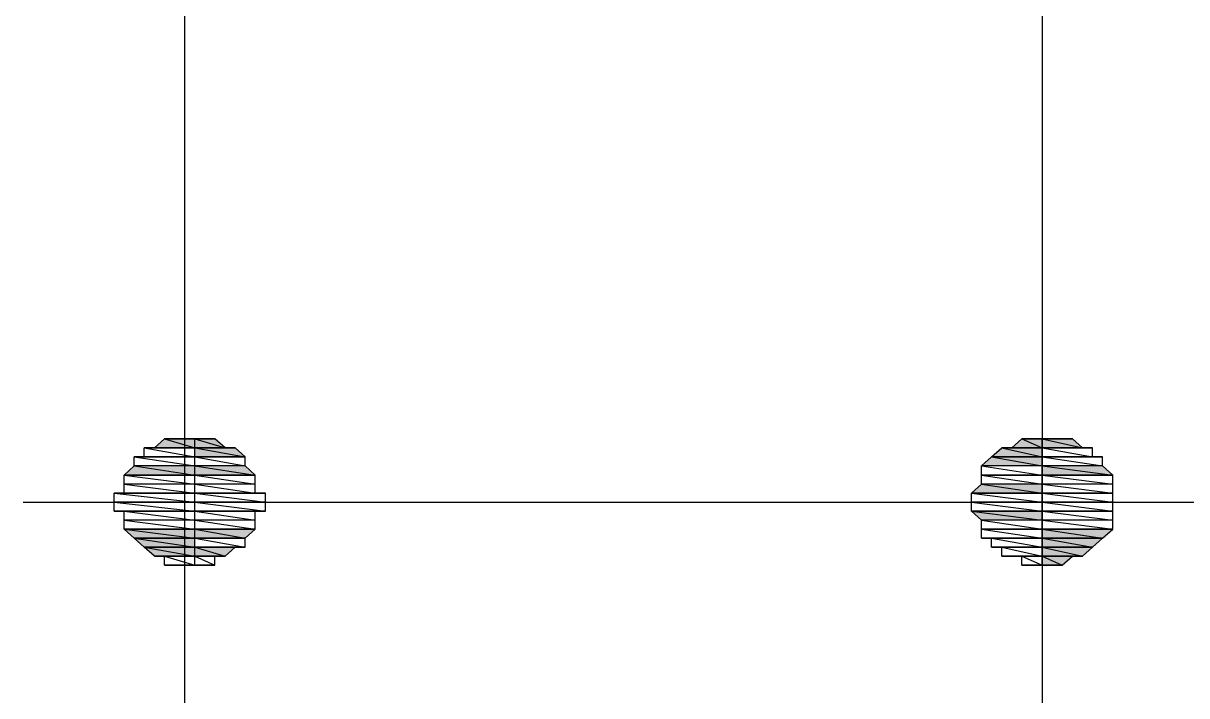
# Model space of a CAD drawing. Header units: millimetres. Extents: x -22 to 819, y -311 to 283.
# Drawn here: x 564.107 to 568.807, y -278.782 to -276.069 of the extents above; entities that cross this region are included whole.
import ezdxf

# ---------------------------------------------------------------- set-up
doc = ezdxf.new("R2010")
doc.units = ezdxf.units.MM

# ---------------------------------------------------------------- blocks, each defined once
blk = doc.blocks.new('0_TCM_4503_AIVD_AD_NOTE_BLOCK-43751636-16111')
at = {"linetype": 'Continuous'}
for points in [[(564.6368, -277.7827), (564.7998, -277.7827), (564.6776, -277.7464)], [(564.6776, -277.7464), (564.7998, -277.7827), (564.7998, -277.7464)], [(564.7998, -277.7464), (564.922, -277.7827), (564.8813, -277.7464)], [(564.7998, -277.7827), (564.922, -277.7827), (564.7998, -277.7464)], [(568.1002, -277.7827), (568.2224, -277.7827), (568.1409, -277.7464)], [(568.1409, -277.7464), (568.2224, -277.7827), (568.2224, -277.7464)], [(568.2224, -277.7464), (568.3854, -277.7827), (568.3447, -277.7464)], [(568.2224, -277.7827), (568.3854, -277.7827), (568.2224, -277.7464)], [(564.7998, -277.7827), (565.0035, -277.8191), (564.9628, -277.7827)], [(564.7998, -277.8191), (565.0035, -277.8191), (564.7998, -277.7827)], [(568.0187, -277.8191), (568.2224, -277.8191), (568.0595, -277.7827)], [(568.0595, -277.7827), (568.1002, -277.7827), (568.2224, -277.7827)], [(568.0595, -277.7827), (568.2224, -277.8191), (568.2224, -277.7827)], [(567.978, -277.8555), (568.2224, -277.8555), (568.0187, -277.8191)], [(568.0187, -277.8191), (568.2224, -277.8555), (568.2224, -277.8191)], [(564.5146, -277.8919), (564.7998, -277.8919), (564.5553, -277.8555)], [(564.5553, -277.8555), (564.7998, -277.8919), (564.7998, -277.8555)], [(564.7998, -277.8555), (565.0443, -277.8919), (565.0035, -277.8555)], [(564.7998, -277.8919), (565.0443, -277.8919), (564.7998, -277.8555)], [(568.2224, -277.8555), (568.5077, -277.8919), (568.4669, -277.8555)], [(568.2224, -277.8919), (568.5077, -277.8919), (568.2224, -277.8555)], [(567.9372, -277.9647), (568.2224, -277.9647), (567.978, -277.9283)], [(567.978, -277.9283), (568.2224, -277.9647), (568.2224, -277.9283)], [(567.9372, -278.0375), (568.2224, -278.0739), (568.2224, -278.0375)], [(567.978, -278.0739), (568.2224, -278.0739), (567.9372, -278.0375)], [(564.5146, -278.1102), (564.7998, -278.1466), (564.7998, -278.1102)], [(564.5553, -278.1466), (564.7998, -278.1466), (564.5146, -278.1102)], [(564.7998, -278.1102), (565.0035, -278.1466), (565.0443, -278.1102)], [(564.7998, -278.1466), (565.0035, -278.1466), (564.7998, -278.1102)], [(568.2224, -278.1102), (568.4669, -278.1466), (568.5077, -278.1102)], [(568.2224, -278.1466), (568.4669, -278.1466), (568.2224, -278.1102)], [(564.5553, -278.1466), (564.7998, -278.183), (564.7998, -278.1466)], [(564.5961, -278.183), (564.7998, -278.183), (564.5553, -278.1466)], [(568.2224, -278.1466), (568.4262, -278.183), (568.4669, -278.1466)], [(568.2224, -278.183), (568.4262, -278.183), (568.2224, -278.1466)], [(564.5961, -278.183), (564.7998, -278.2194), (564.7998, -278.183)], [(564.6368, -278.2194), (564.7998, -278.2194), (564.5961, -278.183)], [(564.7998, -278.183), (564.922, -278.2194), (564.9628, -278.183)], [(564.7998, -278.2194), (564.922, -278.2194), (564.7998, -278.183)], [(568.2224, -278.183), (568.3854, -278.2194), (568.4262, -278.183)], [(568.2224, -278.2194), (568.3854, -278.2194), (568.2224, -278.183)], [(568.2224, -278.2194), (568.3039, -278.2558), (568.3447, -278.2194)], [(568.2224, -278.2558), (568.3039, -278.2558), (568.2224, -278.2194)]]:
    blk.add_hatch(color=7, dxfattribs=at).paths.add_polyline_path(points)
at = {"color": 7, "linetype": 'Continuous'}
for p, q in [((564.759, -268.0502), (564.759, -278.5667)), ((568.2224, -273.2705), (568.2224, -286.6617)), ((564.759, -273.3069), (564.759, -286.7345)), ((564.6368, -277.7827), (564.6776, -277.7464)), ((564.7998, -277.7464), (564.6776, -277.7464)), ((564.6776, -277.7464), (564.7183, -277.7464)), ((564.7998, -277.7464), (564.6776, -277.7464)), ((564.6776, -277.7464), (564.7998, -277.7464)), ((564.6776, -277.7464), (564.7998, -277.7464)), ((564.7998, -277.7464), (564.6776, -277.7464)), ((564.7998, -277.7464), (564.6776, -277.7464)), ((564.6776, -277.7464), (564.7998, -277.7827)), ((564.6776, -277.7464), (564.7998, -277.7827)), ((564.7998, -277.7464), (564.7183, -277.7464)), ((564.7183, -277.7464), (564.759, -277.7464)), ((564.7998, -277.7464), (564.7183, -277.7464)), ((564.7183, -277.7464), (564.7998, -277.7464)), ((564.7183, -277.7464), (564.7998, -277.7464)), ((564.759, -277.7464), (564.7998, -277.7464)), ((564.7998, -277.7464), (564.759, -277.7464)), ((564.759, -277.7464), (564.7998, -277.7464)), ((564.759, -277.7464), (564.7998, -277.7464)), ((564.7998, -277.7464), (564.759, -277.7464)), ((564.7998, -277.7827), (564.7998, -277.7464)), ((564.7998, -277.7464), (564.8405, -277.7464)), ((564.8405, -277.7464), (564.7998, -277.7464)), ((564.8405, -277.7464), (564.7998, -277.7464)), ((564.7998, -277.7464), (564.8405, -277.7464)), ((564.8813, -277.7464), (564.7998, -277.7464)), ((564.7998, -277.7464), (564.8813, -277.7464)), ((564.7998, -277.7464), (564.8813, -277.7464)), ((564.8813, -277.7464), (564.7998, -277.7464)), ((564.8813, -277.7464), (564.7998, -277.7464)), ((564.7998, -277.7464), (564.8813, -277.7464)), ((564.8813, -277.7464), (564.7998, -277.7464)), ((564.7998, -277.7464), (564.8405, -277.7464)), ((564.8813, -277.7464), (564.7998, -277.7464)), ((564.7998, -277.7464), (564.922, -277.7827)), ((564.7998, -277.7464), (564.922, -277.7827)), ((564.7998, -277.7827), (564.7998, -277.7464)), ((564.8405, -277.7464), (564.8813, -277.7464)), ((564.922, -277.7827), (564.8813, -277.7464)), ((568.1002, -277.7827), (568.1409, -277.7464)), ((568.2224, -277.7464), (568.1409, -277.7464)), ((568.1409, -277.7464), (568.1817, -277.7464)), ((568.2224, -277.7464), (568.1409, -277.7464)), ((568.1409, -277.7464), (568.2224, -277.7464)), ((568.1409, -277.7464), (568.2224, -277.7464)), ((568.2224, -277.7464), (568.1409, -277.7464)), ((568.2224, -277.7464), (568.1409, -277.7464)), ((568.1409, -277.7464), (568.2224, -277.7827)), ((568.1409, -277.7464), (568.2224, -277.7827)), ((568.2224, -277.7464), (568.1817, -277.7464)), ((568.1817, -277.7464), (568.2224, -277.7464)), ((568.2224, -277.7464), (568.1817, -277.7464)), ((568.1817, -277.7464), (568.2224, -277.7464)), ((568.1817, -277.7464), (568.2224, -277.7464)), ((568.2224, -277.7827), (568.2224, -277.7464)), ((568.2224, -277.7464), (568.2632, -277.7464)), ((568.2632, -277.7464), (568.2224, -277.7464)), ((568.3039, -277.7464), (568.2224, -277.7464)), ((568.2224, -277.7464), (568.3039, -277.7464)), ((568.2224, -277.7464), (568.3039, -277.7464)), ((568.3039, -277.7464), (568.2224, -277.7464)), ((568.3039, -277.7464), (568.2224, -277.7464)), ((568.2224, -277.7464), (568.3039, -277.7464)), ((568.3039, -277.7464), (568.2224, -277.7464)), ((568.2224, -277.7464), (568.2632, -277.7464)), ((568.3447, -277.7464), (568.2224, -277.7464)), ((568.2224, -277.7464), (568.3447, -277.7464)), ((568.3447, -277.7464), (568.2224, -277.7464)), ((568.2224, -277.7464), (568.3039, -277.7464)), ((568.3447, -277.7464), (568.2224, -277.7464)), ((568.2224, -277.7464), (568.3854, -277.7827)), ((568.2224, -277.7464), (568.3854, -277.7827)), ((568.2224, -277.7827), (568.2224, -277.7464)), ((568.2632, -277.7464), (568.3039, -277.7464)), ((568.3039, -277.7464), (568.3447, -277.7464)), ((568.3854, -277.7827), (568.3447, -277.7464)), ((564.7998, -277.7827), (564.5961, -277.7827)), ((564.5961, -277.7827), (564.6368, -277.7827)), ((564.7998, -277.7827), (564.5961, -277.7827)), ((564.5961, -277.7827), (564.7998, -277.8191)), ((564.5961, -277.7827), (564.7998, -277.8191)), ((564.5961, -277.8191), (564.5961, -277.7827)), ((564.7998, -277.7827), (564.6368, -277.7827)), ((564.7998, -277.7827), (564.6368, -277.7827)), ((564.6368, -277.7827), (564.7998, -277.7827)), ((564.6368, -277.7827), (564.7998, -277.7827)), ((564.7998, -277.7827), (564.6368, -277.7827)), ((564.7998, -277.7827), (564.6368, -277.7827)), ((564.6368, -277.7827), (564.7998, -277.7827)), ((564.6368, -277.7827), (564.7998, -277.7827)), ((564.7998, -277.8191), (564.7998, -277.7827)), ((564.922, -277.7827), (564.7998, -277.7827)), ((564.922, -277.7827), (564.7998, -277.7827)), ((564.7998, -277.7827), (564.922, -277.7827)), ((564.7998, -277.7827), (564.922, -277.7827)), ((564.922, -277.7827), (564.7998, -277.7827)), ((564.9628, -277.7827), (564.7998, -277.7827)), ((564.7998, -277.7827), (564.9628, -277.7827)), ((564.9628, -277.7827), (564.7998, -277.7827)), ((564.7998, -277.7827), (564.922, -277.7827)), ((564.9628, -277.7827), (564.7998, -277.7827)), ((564.7998, -277.7827), (565.0035, -277.8191)), ((564.7998, -277.7827), (565.0035, -277.8191)), ((564.7998, -277.8191), (564.7998, -277.7827)), ((564.922, -277.7827), (564.9628, -277.7827)), ((565.0035, -277.8191), (564.9628, -277.7827)), ((568.0187, -277.8191), (568.0595, -277.7827)), ((568.1002, -277.7827), (568.0595, -277.7827)), ((568.0595, -277.7827), (568.2224, -277.7827)), ((568.2224, -277.7827), (568.0595, -277.7827)), ((568.0595, -277.7827), (568.2224, -277.7827)), ((568.2224, -277.7827), (568.0595, -277.7827)), ((568.0595, -277.7827), (568.2224, -277.7827)), ((568.2224, -277.7827), (568.0595, -277.7827)), ((568.0595, -277.7827), (568.2224, -277.8191)), ((568.0595, -277.7827), (568.2224, -277.8191)), ((568.2224, -277.7827), (568.1002, -277.7827)), ((568.2224, -277.7827), (568.1002, -277.7827)), ((568.1002, -277.7827), (568.2224, -277.7827)), ((568.2224, -277.7827), (568.1002, -277.7827)), ((568.2224, -277.8191), (568.2224, -277.7827)), ((568.3854, -277.7827), (568.2224, -277.7827)), ((568.3854, -277.7827), (568.2224, -277.7827)), ((568.2224, -277.7827), (568.3854, -277.7827)), ((568.2224, -277.7827), (568.3854, -277.7827)), ((568.3854, -277.7827), (568.2224, -277.7827)), ((568.4262, -277.7827), (568.2224, -277.7827)), ((568.2224, -277.7827), (568.4262, -277.7827)), ((568.4262, -277.7827), (568.2224, -277.7827)), ((568.2224, -277.7827), (568.3854, -277.7827)), ((568.4262, -277.7827), (568.2224, -277.7827)), ((568.2224, -277.7827), (568.4262, -277.8191)), ((568.2224, -277.7827), (568.4262, -277.8191)), ((568.2224, -277.8191), (568.2224, -277.7827)), ((568.3854, -277.7827), (568.4262, -277.7827)), ((568.4262, -277.8191), (568.4262, -277.7827)), ((564.5961, -277.8191), (564.5553, -277.8191)), ((564.5553, -277.8191), (564.7998, -277.8191)), ((564.7998, -277.8191), (564.5553, -277.8191)), ((564.5553, -277.8191), (564.7998, -277.8555)), ((564.5553, -277.8191), (564.7998, -277.8555)), ((564.5553, -277.8555), (564.5553, -277.8191)), ((564.7998, -277.8191), (564.5961, -277.8191)), ((564.7998, -277.8191), (564.5961, -277.8191)), ((564.5961, -277.8191), (564.7998, -277.8191)), ((564.7998, -277.8191), (564.5961, -277.8191)), ((564.7998, -277.8555), (564.7998, -277.8191)), ((565.0035, -277.8191), (564.7998, -277.8191)), ((565.0035, -277.8191), (564.7998, -277.8191)), ((564.7998, -277.8191), (565.0035, -277.8191)), ((564.7998, -277.8191), (565.0035, -277.8191)), ((565.0035, -277.8191), (564.7998, -277.8191)), ((565.0035, -277.8191), (564.7998, -277.8191)), ((564.7998, -277.8191), (565.0035, -277.8555)), ((564.7998, -277.8191), (565.0035, -277.8555)), ((564.7998, -277.8555), (564.7998, -277.8191)), ((565.0035, -277.8555), (565.0035, -277.8191)), ((567.978, -277.8555), (568.0187, -277.8191)), ((568.2224, -277.8191), (568.0187, -277.8191)), ((568.2224, -277.8191), (568.0187, -277.8191)), ((568.0187, -277.8191), (568.2224, -277.8191)), ((568.0187, -277.8191), (568.2224, -277.8191)), ((568.2224, -277.8191), (568.0187, -277.8191)), ((568.2224, -277.8191), (568.0187, -277.8191)), ((568.0187, -277.8191), (568.2224, -277.8555)), ((568.0187, -277.8191), (568.2224, -277.8555)), ((568.2224, -277.8555), (568.2224, -277.8191)), ((568.4262, -277.8191), (568.2224, -277.8191)), ((568.4669, -277.8191), (568.2224, -277.8191)), ((568.2224, -277.8191), (568.4669, -277.8191)), ((568.4669, -277.8191), (568.2224, -277.8191)), ((568.2224, -277.8191), (568.4262, -277.8191)), ((568.4669, -277.8191), (568.2224, -277.8191)), ((568.2224, -277.8191), (568.4669, -277.8555)), ((568.2224, -277.8191), (568.4669, -277.8555)), ((568.2224, -277.8555), (568.2224, -277.8191)), ((568.4262, -277.8191), (568.4669, -277.8191)), ((568.4669, -277.8555), (568.4669, -277.8191)), ((564.5146, -277.8919), (564.5553, -277.8555)), ((564.7998, -277.8555), (564.5553, -277.8555)), ((564.7998, -277.8555), (564.5553, -277.8555)), ((564.5553, -277.8555), (564.7998, -277.8919)), ((564.5553, -277.8555), (564.7998, -277.8919)), ((564.7998, -277.8919), (564.7998, -277.8555)), ((565.0035, -277.8555), (564.7998, -277.8555)), ((565.0035, -277.8555), (564.7998, -277.8555)), ((564.7998, -277.8555), (565.0443, -277.8919)), ((564.7998, -277.8555), (565.0443, -277.8919)), ((564.7998, -277.8919), (564.7998, -277.8555)), ((565.0443, -277.8919), (565.0035, -277.8555)), ((568.2224, -277.8555), (567.978, -277.8555)), ((568.2224, -277.8555), (567.978, -277.8555)), ((567.978, -277.8555), (568.2224, -277.8919)), ((567.978, -277.8555), (568.2224, -277.8919)), ((567.978, -277.8919), (567.978, -277.8555)), ((568.2224, -277.8919), (568.2224, -277.8555)), ((568.4669, -277.8555), (568.2224, -277.8555)), ((568.4669, -277.8555), (568.2224, -277.8555)), ((568.2224, -277.8555), (568.5077, -277.8919)), ((568.2224, -277.8555), (568.5077, -277.8919)), ((568.2224, -277.8919), (568.2224, -277.8555)), ((568.5077, -277.8919), (568.4669, -277.8555)), ((564.7998, -277.8919), (564.5146, -277.8919)), ((564.7998, -277.8919), (564.5146, -277.8919)), ((564.5146, -277.8919), (564.7998, -277.8919)), ((564.5146, -277.8919), (564.7998, -277.8919)), ((564.7998, -277.8919), (564.5146, -277.8919)), ((564.7998, -277.8919), (564.5146, -277.8919)), ((564.5146, -277.8919), (564.7998, -277.9283)), ((564.5146, -277.8919), (564.7998, -277.9283)), ((564.5146, -277.9283), (564.5146, -277.8919)), ((564.7998, -277.9283), (564.5146, -277.9283)), ((564.7998, -277.9283), (564.5146, -277.9283)), ((564.5146, -277.9283), (564.7998, -277.9647)), ((564.5146, -277.9283), (564.7998, -277.9647)), ((564.5146, -277.9647), (564.5146, -277.9283)), ((564.7998, -277.9283), (564.7998, -277.8919)), ((565.0443, -277.8919), (564.7998, -277.8919)), ((565.0443, -277.8919), (564.7998, -277.8919)), ((564.7998, -277.8919), (565.0443, -277.8919)), ((564.7998, -277.8919), (565.0443, -277.8919)), ((565.0443, -277.8919), (564.7998, -277.8919)), ((565.0443, -277.8919), (564.7998, -277.8919)), ((564.7998, -277.8919), (565.0443, -277.9283)), ((564.7998, -277.8919), (565.0443, -277.9283)), ((564.7998, -277.9283), (564.7998, -277.8919)), ((564.7998, -277.9647), (564.7998, -277.9283)), ((565.0443, -277.9283), (564.7998, -277.9283)), ((565.0443, -277.9283), (564.7998, -277.9283)), ((564.7998, -277.9283), (565.0443, -277.9647)), ((564.7998, -277.9283), (565.0443, -277.9647)), ((564.7998, -277.9647), (564.7998, -277.9283)), ((565.0443, -277.9283), (565.0443, -277.8919)), ((565.0443, -277.9647), (565.0443, -277.9283)), ((567.9372, -277.9647), (567.978, -277.9283)), ((568.2224, -277.8919), (567.978, -277.8919)), ((568.2224, -277.8919), (567.978, -277.8919)), ((567.978, -277.8919), (568.2224, -277.8919)), ((567.978, -277.8919), (568.2224, -277.8919)), ((568.2224, -277.8919), (567.978, -277.8919)), ((568.2224, -277.8919), (567.978, -277.8919)), ((567.978, -277.8919), (568.2224, -277.9283)), ((567.978, -277.8919), (568.2224, -277.9283)), ((567.978, -277.9283), (567.978, -277.8919)), ((568.2224, -277.9283), (567.978, -277.9283)), ((568.2224, -277.9283), (567.978, -277.9283)), ((567.978, -277.9283), (568.2224, -277.9647)), ((567.978, -277.9283), (568.2224, -277.9647)), ((568.2224, -277.9283), (568.2224, -277.8919)), ((568.5077, -277.8919), (568.2224, -277.8919)), ((568.5077, -277.8919), (568.2224, -277.8919)), ((568.2224, -277.8919), (568.5077, -277.8919)), ((568.2224, -277.8919), (568.5077, -277.8919)), ((568.5077, -277.8919), (568.2224, -277.8919)), ((568.5077, -277.8919), (568.2224, -277.8919)), ((568.2224, -277.8919), (568.5077, -277.9283)), ((568.2224, -277.8919), (568.5077, -277.9283)), ((568.2224, -277.9283), (568.2224, -277.8919)), ((568.2224, -277.9647), (568.2224, -277.9283)), ((568.5077, -277.9283), (568.2224, -277.9283)), ((568.5077, -277.9283), (568.2224, -277.9283)), ((568.2224, -277.9283), (568.5077, -277.9647)), ((568.2224, -277.9283), (568.5077, -277.9647)), ((568.2224, -277.9647), (568.2224, -277.9283)), ((568.5077, -277.9283), (568.5077, -277.8919)), ((568.5077, -277.9647), (568.5077, -277.9283)), ((564.5146, -277.9647), (564.4738, -277.9647)), ((564.4738, -277.9647), (564.7998, -277.9647)), ((564.7998, -277.9647), (564.4738, -277.9647)), ((564.4738, -277.9647), (564.7998, -278.0011)), ((564.4738, -277.9647), (564.7998, -278.0011)), ((564.4738, -278.0011), (564.4738, -277.9647)), ((564.7998, -277.9647), (564.5146, -277.9647)), ((564.7998, -277.9647), (564.5146, -277.9647)), ((564.5146, -277.9647), (564.7998, -277.9647)), ((564.7998, -277.9647), (564.5146, -277.9647)), ((564.7998, -278.0011), (564.7998, -277.9647)), ((565.0443, -277.9647), (564.7998, -277.9647)), ((565.085, -277.9647), (564.7998, -277.9647)), ((564.7998, -277.9647), (565.085, -277.9647)), ((565.085, -277.9647), (564.7998, -277.9647)), ((564.7998, -277.9647), (565.0443, -277.9647)), ((565.085, -277.9647), (564.7998, -277.9647)), ((564.7998, -277.9647), (565.085, -278.0011)), ((564.7998, -277.9647), (565.085, -278.0011)), ((564.7998, -278.0011), (564.7998, -277.9647)), ((565.0443, -277.9647), (565.085, -277.9647)), ((565.085, -278.0011), (565.085, -277.9647)), ((568.2224, -277.9647), (567.9372, -277.9647)), ((568.2224, -277.9647), (567.9372, -277.9647)), ((567.9372, -277.9647), (568.2224, -277.9647)), ((567.9372, -277.9647), (568.2224, -277.9647)), ((568.2224, -277.9647), (567.9372, -277.9647)), ((568.2224, -277.9647), (567.9372, -277.9647)), ((567.9372, -277.9647), (568.2224, -278.0011)), ((567.9372, -277.9647), (568.2224, -278.0011)), ((567.9372, -278.0011), (567.9372, -277.9647)), ((568.2224, -278.0011), (568.2224, -277.9647)), ((568.5077, -277.9647), (568.2224, -277.9647)), ((568.5077, -277.9647), (568.2224, -277.9647)), ((568.2224, -277.9647), (568.5077, -277.9647)), ((568.2224, -277.9647), (568.5077, -277.9647)), ((568.5077, -277.9647), (568.2224, -277.9647)), ((568.5077, -277.9647), (568.2224, -277.9647)), ((568.2224, -277.9647), (568.5077, -278.0011)), ((568.2224, -277.9647), (568.5077, -278.0011)), ((568.2224, -278.0011), (568.2224, -277.9647)), ((568.5077, -278.0011), (568.5077, -277.9647)), ((564.1071, -278.0011), (572.3378, -278.0011)), ((564.7998, -278.0011), (564.4738, -278.0011)), ((564.7998, -278.0011), (564.4738, -278.0011)), ((564.4738, -278.0011), (564.7998, -278.0375)), ((564.4738, -278.0011), (564.7998, -278.0375)), ((564.4738, -278.0375), (564.4738, -278.0011)), ((564.7998, -278.0375), (564.7998, -278.0011)), ((565.085, -278.0011), (564.7998, -278.0011)), ((565.085, -278.0011), (564.7998, -278.0011)), ((564.7998, -278.0011), (565.085, -278.0375)), ((564.7998, -278.0011), (565.085, -278.0375)), ((564.7998, -278.0375), (564.7998, -278.0011)), ((565.085, -278.0375), (565.085, -278.0011)), ((568.2224, -278.0011), (567.9372, -278.0011)), ((568.2224, -278.0011), (567.9372, -278.0011)), ((567.9372, -278.0011), (568.2224, -278.0375)), ((567.9372, -278.0011), (568.2224, -278.0375)), ((567.9372, -278.0375), (567.9372, -278.0011)), ((568.2224, -278.0375), (568.2224, -278.0011)), ((568.5077, -278.0011), (568.2224, -278.0011)), ((568.5077, -278.0011), (568.2224, -278.0011)), ((568.2224, -278.0011), (568.5077, -278.0375)), ((568.2224, -278.0011), (568.5077, -278.0375)), ((568.2224, -278.0375), (568.2224, -278.0011)), ((568.5077, -278.0375), (568.5077, -278.0011)), ((564.7998, -278.0375), (564.4738, -278.0375)), ((564.7998, -278.0375), (564.4738, -278.0375)), ((564.4738, -278.0375), (564.5146, -278.0375)), ((564.4738, -278.0375), (564.7998, -278.0375)), ((564.7998, -278.0375), (564.4738, -278.0375)), ((564.5146, -278.0375), (564.7998, -278.0375)), ((564.7998, -278.0375), (564.5146, -278.0375)), ((564.5146, -278.0375), (564.7998, -278.0739)), ((564.5146, -278.0375), (564.7998, -278.0739)), ((564.5146, -278.0739), (564.5146, -278.0375)), ((564.7998, -278.0739), (564.5146, -278.0739)), ((564.7998, -278.0739), (564.5146, -278.0739)), ((564.5146, -278.0739), (564.7998, -278.1102)), ((564.5146, -278.0739), (564.7998, -278.1102)), ((564.5146, -278.1102), (564.5146, -278.0739)), ((564.7998, -278.0739), (564.7998, -278.0375)), ((565.085, -278.0375), (564.7998, -278.0375)), ((565.0443, -278.0375), (564.7998, -278.0375)), ((564.7998, -278.0375), (565.0443, -278.0375)), ((565.0443, -278.0375), (564.7998, -278.0375)), ((564.7998, -278.0375), (565.085, -278.0375)), ((565.0443, -278.0375), (564.7998, -278.0375)), ((564.7998, -278.0375), (565.0443, -278.0739)), ((564.7998, -278.0375), (565.0443, -278.0739)), ((564.7998, -278.0739), (564.7998, -278.0375)), ((564.7998, -278.1102), (564.7998, -278.0739)), ((565.0443, -278.0739), (564.7998, -278.0739)), ((565.0443, -278.0739), (564.7998, -278.0739)), ((564.7998, -278.0739), (565.0443, -278.1102)), ((564.7998, -278.0739), (565.0443, -278.1102)), ((564.7998, -278.1102), (564.7998, -278.0739)), ((565.085, -278.0375), (565.0443, -278.0375)), ((565.0443, -278.0739), (565.0443, -278.0375)), ((565.0443, -278.1102), (565.0443, -278.0739)), ((568.2224, -278.0375), (567.9372, -278.0375)), ((568.2224, -278.0375), (567.9372, -278.0375)), ((567.9372, -278.0375), (568.2224, -278.0375)), ((567.9372, -278.0375), (568.2224, -278.0375)), ((568.2224, -278.0375), (567.9372, -278.0375)), ((568.2224, -278.0375), (567.9372, -278.0375)), ((567.9372, -278.0375), (568.2224, -278.0739)), ((567.9372, -278.0375), (568.2224, -278.0739)), ((567.978, -278.0739), (567.9372, -278.0375)), ((568.2224, -278.0739), (567.978, -278.0739)), ((568.2224, -278.0739), (567.978, -278.0739)), ((567.978, -278.0739), (568.2224, -278.1102)), ((567.978, -278.0739), (568.2224, -278.1102)), ((567.978, -278.1102), (567.978, -278.0739)), ((568.5077, -278.0375), (568.2224, -278.0375)), ((568.2224, -278.0375), (568.5077, -278.0739)), ((568.2224, -278.0375), (568.5077, -278.0739)), ((568.2224, -278.0739), (568.2224, -278.0375)), ((568.2224, -278.0739), (568.2224, -278.0375)), ((568.5077, -278.0375), (568.2224, -278.0375)), ((568.5077, -278.0375), (568.2224, -278.0375)), ((568.2224, -278.0375), (568.5077, -278.0375)), ((568.2224, -278.0375), (568.5077, -278.0375)), ((568.5077, -278.0375), (568.2224, -278.0375)), ((568.5077, -278.0739), (568.2224, -278.0739)), ((568.5077, -278.0739), (568.2224, -278.0739)), ((568.2224, -278.0739), (568.5077, -278.1102)), ((568.2224, -278.0739), (568.5077, -278.1102)), ((568.2224, -278.1102), (568.2224, -278.0739)), ((568.2224, -278.1102), (568.2224, -278.0739)), ((568.5077, -278.0739), (568.5077, -278.0375)), ((568.5077, -278.1102), (568.5077, -278.0739)), ((564.7998, -278.1102), (564.5146, -278.1102)), ((564.7998, -278.1102), (564.5146, -278.1102)), ((564.5146, -278.1102), (564.7998, -278.1102)), ((564.5146, -278.1102), (564.7998, -278.1102)), ((564.7998, -278.1102), (564.5146, -278.1102)), ((564.7998, -278.1102), (564.5146, -278.1102)), ((564.5146, -278.1102), (564.7998, -278.1466)), ((564.5146, -278.1102), (564.7998, -278.1466)), ((564.5553, -278.1466), (564.5146, -278.1102)), ((564.7998, -278.1466), (564.7998, -278.1102)), ((565.0443, -278.1102), (564.7998, -278.1102)), ((565.0443, -278.1102), (564.7998, -278.1102)), ((564.7998, -278.1102), (565.0443, -278.1102)), ((564.7998, -278.1102), (565.0443, -278.1102)), ((565.0443, -278.1102), (564.7998, -278.1102)), ((565.0443, -278.1102), (564.7998, -278.1102)), ((564.7998, -278.1102), (565.0035, -278.1466)), ((564.7998, -278.1102), (565.0035, -278.1466)), ((564.7998, -278.1466), (564.7998, -278.1102)), ((565.0035, -278.1466), (565.0443, -278.1102)), ((568.2224, -278.1102), (567.978, -278.1102)), ((568.2224, -278.1102), (567.978, -278.1102)), ((567.978, -278.1102), (568.2224, -278.1102)), ((567.978, -278.1102), (568.2224, -278.1102)), ((568.2224, -278.1102), (567.978, -278.1102)), ((568.2224, -278.1102), (567.978, -278.1102)), ((567.978, -278.1102), (568.2224, -278.1466)), ((567.978, -278.1102), (568.2224, -278.1466)), ((567.978, -278.1466), (567.978, -278.1102)), ((568.5077, -278.1102), (568.2224, -278.1102)), ((568.5077, -278.1102), (568.2224, -278.1102)), ((568.2224, -278.1102), (568.5077, -278.1102)), ((568.2224, -278.1102), (568.5077, -278.1102)), ((568.5077, -278.1102), (568.2224, -278.1102)), ((568.5077, -278.1102), (568.2224, -278.1102)), ((568.2224, -278.1102), (568.4669, -278.1466)), ((568.2224, -278.1102), (568.4669, -278.1466)), ((568.2224, -278.1466), (568.2224, -278.1102)), ((568.2224, -278.1466), (568.2224, -278.1102)), ((568.4669, -278.1466), (568.5077, -278.1102)), ((564.7998, -278.1466), (564.5553, -278.1466)), ((564.7998, -278.1466), (564.5553, -278.1466)), ((564.5553, -278.1466), (564.7998, -278.1466)), ((564.5553, -278.1466), (564.7998, -278.1466)), ((564.7998, -278.1466), (564.5553, -278.1466)), ((564.7998, -278.1466), (564.5553, -278.1466)), ((564.5553, -278.1466), (564.7998, -278.183)), ((564.5553, -278.1466), (564.7998, -278.183)), ((564.5961, -278.183), (564.5553, -278.1466)), ((564.7998, -278.183), (564.7998, -278.1466)), ((565.0035, -278.1466), (564.7998, -278.1466)), ((565.0035, -278.1466), (564.7998, -278.1466)), ((564.7998, -278.1466), (565.0035, -278.1466)), ((564.7998, -278.1466), (565.0035, -278.1466)), ((565.0035, -278.1466), (564.7998, -278.1466)), ((565.0035, -278.1466), (564.7998, -278.1466)), ((564.7998, -278.1466), (565.0035, -278.183)), ((564.7998, -278.1466), (565.0035, -278.183)), ((564.7998, -278.183), (564.7998, -278.1466)), ((565.0035, -278.183), (565.0035, -278.1466)), ((568.2224, -278.1466), (567.978, -278.1466)), ((568.2224, -278.1466), (567.978, -278.1466)), ((567.978, -278.1466), (568.0187, -278.1466)), ((567.978, -278.1466), (568.2224, -278.1466)), ((568.2224, -278.1466), (567.978, -278.1466)), ((568.0187, -278.1466), (568.2224, -278.1466)), ((568.2224, -278.1466), (568.0187, -278.1466)), ((568.0187, -278.1466), (568.2224, -278.183)), ((568.0187, -278.1466), (568.2224, -278.183)), ((568.0187, -278.183), (568.0187, -278.1466)), ((568.4669, -278.1466), (568.2224, -278.1466)), ((568.4669, -278.1466), (568.2224, -278.1466)), ((568.2224, -278.1466), (568.4669, -278.1466)), ((568.2224, -278.1466), (568.4669, -278.1466)), ((568.4669, -278.1466), (568.2224, -278.1466)), ((568.4669, -278.1466), (568.2224, -278.1466)), ((568.2224, -278.1466), (568.4262, -278.183)), ((568.2224, -278.1466), (568.4262, -278.183)), ((568.2224, -278.183), (568.2224, -278.1466)), ((568.2224, -278.183), (568.2224, -278.1466)), ((568.4262, -278.183), (568.4669, -278.1466)), ((564.7998, -278.183), (564.5961, -278.183)), ((564.7998, -278.183), (564.5961, -278.183)), ((564.5961, -278.183), (564.7998, -278.183)), ((564.5961, -278.183), (564.7998, -278.183)), ((564.7998, -278.183), (564.5961, -278.183)), ((564.7998, -278.183), (564.5961, -278.183)), ((564.5961, -278.183), (564.7998, -278.2194)), ((564.5961, -278.183), (564.7998, -278.2194)), ((564.6368, -278.2194), (564.5961, -278.183)), ((564.7998, -278.2194), (564.7998, -278.183)), ((565.0035, -278.183), (564.7998, -278.183)), ((564.9628, -278.183), (564.7998, -278.183)), ((564.7998, -278.183), (564.9628, -278.183)), ((564.9628, -278.183), (564.7998, -278.183)), ((564.7998, -278.183), (565.0035, -278.183)), ((564.9628, -278.183), (564.7998, -278.183)), ((564.7998, -278.183), (564.922, -278.2194)), ((564.7998, -278.183), (564.922, -278.2194)), ((564.7998, -278.2194), (564.7998, -278.183)), ((564.922, -278.2194), (564.9628, -278.183)), ((565.0035, -278.183), (564.9628, -278.183)), ((568.2224, -278.183), (568.0187, -278.183)), ((568.2224, -278.183), (568.0187, -278.183)), ((568.0187, -278.183), (568.0595, -278.183)), ((568.0187, -278.183), (568.2224, -278.183)), ((568.2224, -278.183), (568.0187, -278.183)), ((568.0595, -278.183), (568.2224, -278.183)), ((568.2224, -278.183), (568.0595, -278.183)), ((568.0595, -278.183), (568.2224, -278.2194)), ((568.0595, -278.183), (568.2224, -278.2194)), ((568.0595, -278.2194), (568.0595, -278.183)), ((568.4262, -278.183), (568.2224, -278.183)), ((568.4262, -278.183), (568.2224, -278.183)), ((568.2224, -278.183), (568.4262, -278.183)), ((568.2224, -278.183), (568.4262, -278.183)), ((568.4262, -278.183), (568.2224, -278.183)), ((568.4262, -278.183), (568.2224, -278.183)), ((568.2224, -278.183), (568.3854, -278.2194)), ((568.2224, -278.183), (568.3854, -278.2194)), ((568.2224, -278.2194), (568.2224, -278.183)), ((568.2224, -278.2194), (568.2224, -278.183)), ((568.3854, -278.2194), (568.4262, -278.183)), ((564.7998, -278.2194), (564.6368, -278.2194)), ((564.7998, -278.2194), (564.6368, -278.2194)), ((564.6368, -278.2194), (564.7998, -278.2194)), ((564.6368, -278.2194), (564.7998, -278.2194)), ((564.7998, -278.2194), (564.6368, -278.2194)), ((564.7998, -278.2194), (564.6368, -278.2194)), ((564.6368, -278.2194), (564.7998, -278.2194)), ((564.6368, -278.2194), (564.7998, -278.2194)), ((564.6776, -278.2194), (564.6368, -278.2194)), ((564.7998, -278.2194), (564.6776, -278.2194)), ((564.7998, -278.2194), (564.6776, -278.2194)), ((564.6776, -278.2194), (564.7998, -278.2558)), ((564.6776, -278.2194), (564.7998, -278.2558)), ((564.6776, -278.2558), (564.6776, -278.2194)), ((564.7998, -278.2558), (564.6776, -278.2558)), ((564.7998, -278.2558), (564.6776, -278.2558)), ((564.6776, -278.2558), (564.7183, -278.2558)), ((564.6776, -278.2558), (564.7998, -278.2558)), ((564.7998, -278.2558), (564.6776, -278.2558)), ((564.7183, -278.2558), (564.7998, -278.2558)), ((564.759, -278.2558), (564.7183, -278.2558)), ((564.7183, -278.2558), (564.7998, -278.2558)), ((564.7183, -278.2558), (564.7998, -278.2558)), ((564.7998, -278.2558), (564.7183, -278.2558)), ((564.7998, -278.2558), (564.759, -278.2558)), ((564.759, -278.2558), (564.7998, -278.2558)), ((564.7998, -278.2558), (564.759, -278.2558)), ((564.7998, -278.2558), (564.7998, -278.2194)), ((564.922, -278.2194), (564.7998, -278.2194)), ((564.922, -278.2194), (564.7998, -278.2194)), ((564.7998, -278.2194), (564.922, -278.2194)), ((564.7998, -278.2194), (564.922, -278.2194)), ((564.922, -278.2194), (564.7998, -278.2194)), ((564.8813, -278.2194), (564.7998, -278.2194)), ((564.7998, -278.2194), (564.8813, -278.2194)), ((564.8813, -278.2194), (564.7998, -278.2194)), ((564.7998, -278.2194), (564.922, -278.2194)), ((564.8813, -278.2194), (564.7998, -278.2194)), ((564.7998, -278.2194), (564.8813, -278.2558)), ((564.7998, -278.2194), (564.8813, -278.2558)), ((564.7998, -278.2558), (564.7998, -278.2194)), ((564.8813, -278.2558), (564.7998, -278.2558)), ((564.8405, -278.2558), (564.7998, -278.2558)), ((564.7998, -278.2558), (564.8405, -278.2558)), ((564.8405, -278.2558), (564.7998, -278.2558)), ((564.7998, -278.2558), (564.8813, -278.2558)), ((564.7998, -278.2558), (564.8405, -278.2558)), ((564.8405, -278.2558), (564.7998, -278.2558)), ((564.8813, -278.2558), (564.8405, -278.2558)), ((564.922, -278.2194), (564.8813, -278.2194)), ((564.8813, -278.2558), (564.8813, -278.2194)), ((568.2224, -278.2194), (568.0595, -278.2194)), ((568.2224, -278.2194), (568.0595, -278.2194)), ((568.0595, -278.2194), (568.1002, -278.2194)), ((568.0595, -278.2194), (568.2224, -278.2194)), ((568.2224, -278.2194), (568.0595, -278.2194)), ((568.1002, -278.2194), (568.2224, -278.2194)), ((568.2224, -278.2194), (568.1002, -278.2194)), ((568.1002, -278.2194), (568.2224, -278.2194)), ((568.1002, -278.2194), (568.2224, -278.2194)), ((568.1409, -278.2194), (568.1002, -278.2194)), ((568.2224, -278.2194), (568.1409, -278.2194)), ((568.2224, -278.2194), (568.1409, -278.2194)), ((568.1409, -278.2194), (568.2224, -278.2558)), ((568.1409, -278.2194), (568.2224, -278.2558)), ((568.1409, -278.2558), (568.1409, -278.2194)), ((568.2224, -278.2558), (568.1409, -278.2558)), ((568.2224, -278.2558), (568.1409, -278.2558)), ((568.1409, -278.2558), (568.1817, -278.2558)), ((568.1409, -278.2558), (568.2224, -278.2558)), ((568.2224, -278.2558), (568.1409, -278.2558)), ((568.1817, -278.2558), (568.2224, -278.2558)), ((568.2224, -278.2558), (568.1817, -278.2558)), ((568.1817, -278.2558), (568.2224, -278.2558)), ((568.2224, -278.2558), (568.1817, -278.2558)), ((568.1817, -278.2558), (568.2224, -278.2558)), ((568.3854, -278.2194), (568.2224, -278.2194)), ((568.3854, -278.2194), (568.2224, -278.2194)), ((568.2224, -278.2194), (568.3854, -278.2194)), ((568.2224, -278.2194), (568.3854, -278.2194)), ((568.3854, -278.2194), (568.2224, -278.2194)), ((568.3447, -278.2194), (568.2224, -278.2194)), ((568.2224, -278.2194), (568.3447, -278.2194)), ((568.3447, -278.2194), (568.2224, -278.2194)), ((568.2224, -278.2194), (568.3854, -278.2194)), ((568.3447, -278.2194), (568.2224, -278.2194)), ((568.2224, -278.2194), (568.3039, -278.2558)), ((568.2224, -278.2194), (568.3039, -278.2558)), ((568.2224, -278.2558), (568.2224, -278.2194)), ((568.2224, -278.2558), (568.2224, -278.2194)), ((568.3039, -278.2558), (568.2224, -278.2558)), ((568.3039, -278.2558), (568.2224, -278.2558)), ((568.2224, -278.2558), (568.3039, -278.2558)), ((568.2224, -278.2558), (568.3039, -278.2558)), ((568.3039, -278.2558), (568.2224, -278.2558)), ((568.2224, -278.2558), (568.2632, -278.2558)), ((568.2632, -278.2558), (568.2224, -278.2558)), ((568.2632, -278.2558), (568.2224, -278.2558)), ((568.2224, -278.2558), (568.2632, -278.2558)), ((568.2632, -278.2558), (568.2224, -278.2558)), ((568.2224, -278.2558), (568.3039, -278.2558)), ((568.3039, -278.2558), (568.2632, -278.2558)), ((568.3039, -278.2558), (568.3447, -278.2194)), ((568.3854, -278.2194), (568.3447, -278.2194))]:
    blk.add_line(p, q, dxfattribs=at)

msp = doc.modelspace()

# ---------------------------------------------------------------- block references
msp.add_blockref('0_TCM_4503_AIVD_AD_NOTE_BLOCK-43751636-16111', (0, 0))

doc.saveas('drawing.dxf')
